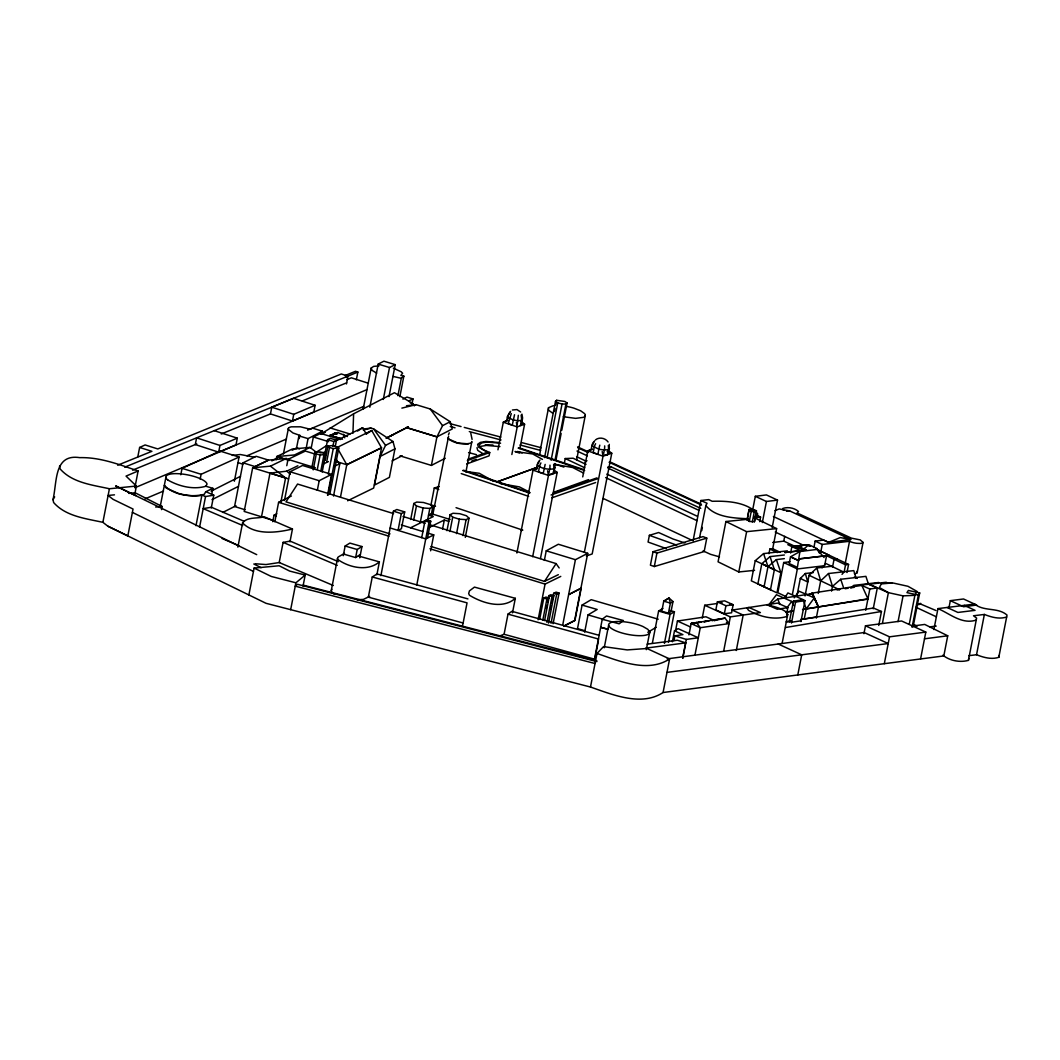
<?xml version="1.0" encoding="UTF-8"?>
<svg xmlns="http://www.w3.org/2000/svg" width="1060" height="1060" viewBox="0 0 1060 1060"><rect width="100%" height="100%" fill="white"/><g stroke="black" fill="none" stroke-linecap="round" stroke-linejoin="round"><path stroke-width="1.5" d="M462.412 625.758L463.167 623.148M553.439 405.635L548.537 407.689L548.497 410.141L552.485 413.042M539.765 455.098L540.719 447.611L521.6 442.563M754.455 521.719L756.442 510.761L754.256 509.741L749.089 509.449L747.128 519.519L749.274 521.427L754.455 521.719L756.442 510.761M352.94 433.262L353.616 413.811L394.439 392.717L413.122 403.754L414.314 405.887M604.703 454.952L607.38 454.714L608.519 453.335L609.288 444.352M521.441 424.305L522.593 417.945L521.944 414.115M799.916 551.531L797.398 567.365L789.21 563.549L790.508 556.831L799.916 551.531L817.287 549.398L824.071 557.547M942.896 655.199C949.72 660.804 959.976 662.699 968.442 660.367L968.774 658.419M968.442 660.367L976.604 618.126L973.517 615.767L984.369 614.442C991.299 617.158 999.315 619.477 1006.642 617L1007 615.065C997.804 606.982 984.144 611.819 974.644 604.094L937.954 608.599L933.887 629.56M968.774 655.689L976.538 654.736C983.468 657.452 991.484 659.77 998.812 657.293L999.169 655.371M911.679 626.168L924.717 624.433L947.733 635.788L943.811 655.941L663.07 692.511C641.486 706.768 612.68 694.724 590.486 687.026L266.047 603.312L107.828 526.184L102.886 522.328C85.847 518.539 65.786 516.405 53.636 502.533L53 499.658C57.227 481.677 53.782 453.68 79.739 457.642C100.051 457.112 119.21 464.532 138.118 470.984L135.004 486.977M102.886 522.328L109.418 488.753L136.395 486.05L134.845 494.053M137.8 456.86L139.629 447.466L145.101 444.948L157.794 448.936L341.307 373.981L347.971 376.115L346.448 383.945M160.245 506.388L165.89 477.371M161.504 509.621L162.114 506.468L135.097 492.767L128.75 493.403M180.796 474.774L182.042 468.321L220.056 451.07L239.07 457.046L234.366 481.227M200.168 479.133L201.108 474.297L239.07 457.046M195.981 525.694L201.93 495.073L205.547 496.544L213.762 495.152L211.258 508.058M199.571 527.231L205.547 496.544M218.665 452.169L219.963 445.452L237.294 438.164L235.996 444.882L218.665 452.169L195.292 444.564L196.603 437.846L219.963 445.452M211.602 494.768L212.861 488.315L205.878 486.249C193.291 489.945 179.047 486.368 167.864 480.034M288.89 460.504L286.293 458.476L268.538 460.106L256.136 456.29L243.045 462.849L234.552 506.508L245.085 509.767M243.045 462.849L255.062 466.572L268.538 460.106L252.664 467.778L244.184 511.437L273.97 520.645M237.877 547.132L242.568 522.951C247.377 516.525 257.262 518.896 264.139 516.776L292.454 529.019L289.95 541.912M271.771 407.199L270.472 413.917L292.454 421.032L313.813 412.022L315.125 405.304L293.554 398.295L271.771 407.199L293.752 414.314L315.125 405.304M261.515 516.79L269.995 473.131L286.73 471.183L297.86 465.764M248.875 594.938L254.108 568.081L279.151 565.762L289.618 571.062L305.187 575.077L303.041 586.14M276.117 459.815L276.74 456.582L292.282 449.029L310.037 447.4L316.529 452.448M283.391 454.077L288.413 428.293M272.764 521.679L274.01 515.24L276.819 513.848M292.454 421.032L293.752 414.314M274.818 521.785L278.608 502.321L291.394 496M286.77 465.684L287.989 459.364L305.36 451.07L316.026 454.342M280.873 502.215L285.59 477.954L270.433 466.148L252.664 467.778L285.59 477.954M284.438 500.545L290.043 471.766L302.564 465.473L331.555 474.376L327.514 495.166M296.416 448.751L298.92 435.859L299.861 435.382L299.238 438.601M338.312 561.641L290.096 541.103L283.099 542.389L279.191 562.529L333.33 585.504M306.168 448.287L308.049 438.628L322.452 431.195L321.816 434.414M311.15 448.327L313.363 436.985L320.65 433.434L340.512 439.516M311.998 466.877L314.793 452.488L320.292 451.931L324.042 453.07L325.592 454.462L322.174 472.044M313.203 469.858L316.317 453.879L314.793 452.488M317.311 469.408L320.107 455.018L325.592 454.462M290.665 609.672L295.899 582.801L305.187 575.077M320.769 471.223L323.883 455.243M317.324 490.303L319.192 480.71L331.555 474.376M325.142 452.368L327.619 439.635L330.296 438.31L336.484 440.218L335.252 446.591M325.155 460.438L327.951 446.048L333.502 445.492L338.802 448.022L329.779 494.397M326.692 461.842L329.488 447.452L327.951 446.048M332.919 446.339L333.847 441.556L336.484 440.218M328.295 474.164L333.264 448.579L338.802 448.022M328.03 495.166L337.04 448.791M333.529 496.04L339.823 463.697L335.305 460.027M356.345 379.798L357.856 372.047L355.484 371.292L345.109 375.531M340.512 496.954L346.779 464.717L337.756 448.777M363.183 409.133L371.172 368.045L373.637 366.402L379.003 365.859M334.695 594.302L332.204 592.646L331.263 590.566L337.531 558.328L338.166 557.017L344.513 553.346M369.821 407.212L378.208 364.083L383.906 361.195L395.234 364.64L389.02 396.586M343.268 555.705L345.149 546.033L349.88 543.091L361.95 546.549L359.751 557.838M383.296 399.461L389.51 367.515L395.234 364.64M343.572 554.088L355.643 557.56L357.207 549.491L361.95 546.549M393.008 441.53L385.562 445.372L380.05 456.529L374.498 485.069L389.391 477.384L394.943 448.844L393.008 441.53L373.597 428.902L370.96 428.094L363.235 429.088M397.911 395.698L401.29 378.314L403.847 376.154L400.865 375.439L402.601 373.239L401.236 371.808L393.339 368.178M399.858 396.692L403.847 376.154M372.259 576.984L368.337 597.138L463.127 623.015L467.049 602.862L372.259 576.984L377.042 573.963L467.95 598.9M376.883 574.772L379.387 561.88L358.333 555.957L360.387 554.605L355.643 557.56M411.863 404.682L412.976 398.918L406.934 397.089L402.906 399.117M380.884 575.699L393.419 511.185L396.851 509.502L404.695 511.914L401.435 528.702L398.043 530.398L401.303 513.61L404.695 511.914M410.71 519.48L413.824 503.487L416.752 502.056L423.496 502.493L430.121 504.533L432.772 506.998L431.208 515.001M413.639 520.341L416.434 505.951L413.824 503.487M420.29 522.381L423.086 507.992L429.83 508.429L432.772 506.998M400.07 455.88L431.393 465.406L436.945 436.866L442.563 425.656L450.208 421.708L452.249 428.969L436.945 436.866L406.351 427.551M421.721 537.658L424.981 520.871L426.743 519.996L430.757 521.228L427.498 538.016M427.657 519.625L429.83 508.429M439.277 486.54L434.269 488.011L431.009 504.798L435.514 506.283M416.779 585.027L429.008 522.103L430.757 521.228M432.705 514.961L448.605 436.349M430.651 550.803L433.752 534.902L427.564 533.008M442.576 528.98L444.325 520.023L448.777 521.401M446.975 530.676L450.089 514.683L453.004 513.265L459.788 513.702L466.413 515.743L469.037 518.207L465.3 537.394M449.904 531.537L452.7 517.148L450.089 514.683M465.923 471.952L471.846 441.517L471.369 442.947C463.631 445.107 453.653 443.583 447.651 438.085M456.555 533.591L459.351 519.201L466.095 519.639L469.037 518.207M462.995 535.631L466.095 519.639M500.572 443.239L487.004 442.046L481.836 442.908L479.451 444.643L480.008 447.134L483.585 449.891L489.733 452.501L489.084 455.853L466.692 463.949M497.948 449.824L503.315 422.198L507.78 420.065M506.627 420.793L507.7 415.705L510.589 411.346M507.899 418.369L508.376 415.851L507.356 417.004L513.265 420.025L517.956 420.727L521.441 420.436L522.421 419.27M517.214 424.503L518.327 415.295M511.848 454.515L517.214 426.889L516.379 422.436M520.46 425.471L521.626 419.098L521.149 415.056M519.864 448.592L524.594 424.212L521.109 421.324M516.896 553.002L533.008 470.136L537.46 468.268M499.644 635.987L504.083 634.277L507.992 614.137L511.861 611.315L599.245 635.351M536.506 468.732L537.248 464.942A8.877 8.387 -18.7 0 1 538.944 461.272M540.494 449.056L548.537 407.689M512.497 612.826L515.319 598.317L474.456 587.107L469.434 590.91L468.679 593.52L469.434 595.23C482.234 603.06 502.665 609.699 515.319 598.317M544.575 457.589L555.493 401.382L556.619 400.296L564.821 401.449L567.073 402.985L561.76 430.281M554.433 411.545L555.056 408.339M555.678 405.119L556.619 400.296M547.132 457.522L557.745 402.919L555.493 401.382M551.12 460.225L562.038 404.019L565.921 404.059L567.073 402.985M532.676 556.685L548.471 475.436L547.583 470.772M548.908 473.051L549.65 469.275A8.851 3.869 -87.4 0 0 549.981 465.128M554.99 460.265L565.921 404.059M556.142 459.192L561.137 433.5M553.837 472.561L554.817 467.526A8.864 8.387 -18.1 0 0 554.605 463.578M540.454 558.514L557.189 472.402L553.598 469.779M544.363 560.409L546.231 550.816L558.328 544.257L587.717 553.32L574.652 620.484L563.734 626.142M564.331 463.193L565.232 458.543L573.102 458.225L586.034 464.412M538.122 619.742L545.052 584.087L560.767 576.401M539.712 619.04L543.793 598.078L545.953 597.072L548.987 597.999L544.601 620.564M542.839 619.994L546.907 599.046L548.987 597.999M546.298 608.559L546.92 605.326M547.543 602.106L548.802 595.654L550.789 594.74L553.876 595.693L548.55 623.094M576.64 459.921L585.292 415.387M546.96 622.432L551.968 596.648L553.876 595.693M550.524 609.434L551.147 606.201M551.783 602.981L553.651 593.308L556.076 592.142L559.07 593.057L553.108 623.691M551.041 623.253L556.672 594.236L559.07 593.057M585.001 463.79L585.57 460.914L587.001 460.729M582.735 476.907L587.783 450.897L592.209 449.056M591.175 449.48L591.904 445.703A8.851 8.387 -18 0 1 593.6 442.033M562.674 625.254L575.421 559.693L587.717 553.32M593.03 444.325L591.904 445.703L598.874 449.228L597.893 454.263L593.176 452.62L594.157 447.585A8.891 6.015 -63.1 0 1 595.601 443.703M584.404 552.061L603.034 456.197L602.199 451.547M603.604 453.812L604.332 450.036A8.851 3.909 -87.4 0 0 604.677 445.889M607.38 454.714L608.361 449.678A8.851 7.566 71.7 0 0 608.268 445.571M658.22 619.186L591.188 599.682L582.086 605.088L577.514 628.593L585.054 630.793M584.683 632.144L588.035 614.906L597.164 609.474L582.086 605.088M594.422 659.545L602.252 619.239L606.532 615.979L623.399 620.537L619.146 623.81L602.252 619.239M598.41 640.637L594.806 659.24L504.083 634.277M590.486 687.026L597.005 653.45L603.538 646.613L627.202 649.913L646.944 648.495L669.602 658.936L663.07 692.511M604.24 647.779L608.625 625.215A20.935 5.976 11 0 1 620.392 621.531M684.866 542.972L672.954 538.983L658.631 532.531L649.369 535.34L648.071 542.058L666.369 548.616M653.026 551.73L650.416 565.165L654.312 566.543L704.171 551.558L706.781 538.122L702.992 536.612L653.026 551.73L656.922 553.108L706.781 538.122M654.312 566.543L656.922 553.108M646.322 649.674L649.767 631.945L647.766 629.295L643.009 626.539A21.067 6.015 11 0 0 620.325 621.518M652.35 643.261L658.618 611.024L662.964 608.413M668.423 613.17L670.384 603.1L669.019 598.012L663.759 601.166L661.798 611.236L668.423 613.17L671.02 611.646L672.981 601.577L669.019 598.012L663.759 601.166L670.384 603.1L672.981 601.577M664.421 643.38L670.053 614.363L674.438 611.766L668.489 642.386M672.371 641.777L674.505 630.806L678.069 628.646L698.315 637.789L686.284 639.418L674.875 635.854L673.961 640.558M675.564 630.581L677.419 621.041L705.973 616.788L714.771 620.776M693.068 540.812L700.899 500.519L708.729 499.604L712.188 501.287C727.558 500.824 746.412 501.99 757.635 513.649L757.489 515.611L753.66 517.823M699.573 537.778L705.841 505.541L707.06 503.275L700.899 500.519M701.733 530.676L702.356 527.443M682.627 658.22L686.284 639.418M682.759 658.353L685.767 642.863L677.366 640.24L647.157 644.149M688.934 634.9L691.16 623.492L725.08 618.152L729.028 623.598L700.262 627.719L691.133 623.585L694.326 623.121M694.962 655.027L700.262 627.719L696.288 622.26M702.223 618.165L704.728 605.273L717.514 603.458M748.002 519.267L725.901 521.52L718.071 561.827L738.793 571.963L754.574 570.346M724.351 613.78L725.914 605.724L733.149 604.743L731.585 612.799L724.351 613.78L715.844 609.911L717.408 601.855L724.656 600.861L733.149 604.743L730.009 604.16M747.141 520.407L749.089 509.449M738.793 571.963L746.624 531.669L776.622 528.609L772.554 549.557M723.741 650.787L730.34 616.893L760.404 612.574L749.009 607.499L732.182 610.083M749.274 521.427L751.235 511.357L749.102 510.337M752.481 510.907L755.316 496.318L766.42 494.927L777.51 500.108L772.157 527.668M752.322 521.971L754.283 511.9L756.416 511.649M759.676 521.652L760.563 517.081L757.715 515.756M736.289 650.509L743.179 615.052L731.771 609.898M762.326 522.567L766.42 501.486L777.51 500.108M787.355 550.856L763.571 553.611L755.237 560.7L751.328 580.84L776.967 592.845L780.875 572.692L776.384 559.614L784.36 558.646M770.063 556.606L761.822 563.708L757.9 583.861L770.474 589.784L774.383 569.644L770.063 556.606L784.374 554.99M768.964 553.704L769.865 549.053L772.7 548.749L780.107 552.247M764.074 586.816L767.983 566.663L763.571 553.611M772.674 542.534L783.777 541.117L784.705 536.347M790.044 561.76L783.698 562.515L777.828 592.739L786.017 596.608M790.628 553.042L791.873 546.589L804.381 545.118L797.65 545.94L806.262 549.994L784.797 552.551L800.525 550.657L787.792 544.681L806.262 549.994L791.873 546.589L807.137 544.813L810.118 546.218L807.137 544.813L797.65 545.94M786.586 614.084L787.845 607.632L777.55 603.1L766.976 604.717L777.311 609.248L787.845 607.632M782.108 643.447L787.739 614.429L785.765 611.766A21.081 6.029 11 0 0 766.274 604.836L746.836 607.817L748.559 610.348C759.728 616.748 773.986 620.259 786.573 616.575L787.739 614.429M792.403 594.395L797.345 568.955L824.11 565.775M789.342 622.114L793.41 601.166L802.87 599.668L805.017 600.622L800.949 621.584M791.489 623.042L795.556 602.093L805.017 600.622M797.001 595.495L800.313 578.442L805.348 573.5L813.298 572.585M813.908 547.477L815.14 541.117L823.607 540.057L828.549 542.362L850.716 539.527L789.647 510.893L779.193 508.946L774.966 510.668M805.043 595.945L809.058 575.275L816.836 567.975L831.702 566.265M804.249 618.987L806.21 608.917L814.292 597.88L799.081 591.215L794.231 597.827M820.705 552.392L822.255 544.442L849.537 541.276A7.791 2.226 11 0 0 856.732 543.303L860.296 543.449A8.135 2.332 11 0 0 863.065 542.415L860.296 539.924L851.432 538.149L797.04 512.934L798.524 511.529C794.629 507.939 787.885 506.667 782.889 508.442A8.255 2.358 11 0 0 783.751 510.337M797.796 674.955L801.704 654.815L778.199 644.016M818.227 593.454L820.692 580.814L816.836 567.975M824.68 565.364L826.562 555.705L845.535 564.808L848.57 564.463L846.993 572.519M816.279 618.139L818.452 606.996L812.715 593.56L777.722 599.085L769.388 604.889M832.497 567.325L834.061 559.269L836.976 558.925L848.57 564.463M831.543 591.135L832.471 586.352L828.536 573.526L853.777 570.611L856.135 578.336M845.204 563.536L849.537 541.276M844.29 571.247L845.535 564.808M854.426 573.672A8.135 2.332 11 0 0 857.182 572.639L863.065 542.415M865.715 610.268L869.836 589.055L877.309 587.876L873.228 608.837M863.94 633.708L865.477 625.811L901.583 620.975L925.804 632.091L920.583 658.949M878.74 625.44L881.456 611.487L873.387 608.029L800.578 619.557M882.437 623.267L888.386 592.646L879.429 587.558L881.469 583.583L891.99 583.106M884.305 663.692L889.525 636.822L925.804 632.091M898.058 621.65L903.067 595.866L914.886 595.336L916.94 591.361L907.956 586.286L893.275 583.053L881.469 583.583M909.255 624.34L914.886 595.336M912.077 627.321L918.344 595.084L919.696 592.898L908.38 590.46L906.962 592.646L918.344 595.084M913.124 626.751L919.696 592.898M948.832 608.4L950.33 600.662L963.527 598.98L976.671 605.035L963.553 606.744L950.33 600.662M976.538 654.736L984.369 614.442M998.812 657.293L1006.642 617M545.158 464.412L543.237 473.502L538.48 471.859L539.46 466.824A8.864 5.989 -63.2 0 1 540.918 462.942M514.537 414.725L512.285 425.06L508.257 423.642L511.278 413.585M448.459 434.772L449.228 432.825M508.72 414.566L509.833 412.287M593.375 443.053L594.607 440.814M331.263 590.566L331.899 589.254M205.892 486.249L207.031 484.102A20.948 5.989 11 0 0 185.447 474.483A20.895 5.976 11 0 0 167.864 480.034M205.454 492.158L204.328 494.304C191.211 497.537 173.986 495.325 164.326 485.427L166.261 488.077L178.014 493.298A20.869 5.962 11 0 0 200.234 495.616L201.93 495.073M53 499.658L54.656 496.875M784.533 598.158L787.911 592.938L803.109 599.642L806.21 608.917M431.009 546.483L544.509 581.397L556.102 563.602L429.777 524.726M786.732 608.096L791.714 601.444L776.45 594.713L768.937 604.677M554.817 467.526L552.724 473.939L550.021 474.191M609.5 448.3L608.361 449.678L604.332 450.036L598.874 449.228M920.279 603.908L936.006 610.533M822.083 567.868L825.872 563.496L843.906 572.161L842.011 574.348M809.058 575.275L820.692 580.814L828.536 573.526M820.692 580.814L832.458 586.392L840.726 579.264L865.901 576.362L868.471 584.179M776.384 559.614L767.983 566.663L755.237 560.7M802.87 549.716L808.913 544.747L816.796 548.431L819.406 553.055M850.663 587.863L853.803 585.372L878.819 582.483M669.602 658.936C648.018 673.193 619.212 661.135 597.005 653.45M595.455 439.913C599.231 436.733 605.366 437.979 608.082 441.98M320.981 433.938L353.616 413.811M379.387 561.88C367.701 571.883 348.873 567.564 337.544 559.296L337.531 558.328M369.635 596.383L363.355 599.417L357.18 599.721M316.595 452.037L326.665 445.518M357.578 431.036L362.692 427.723L366.323 434.189M366.627 433.832L371.755 430.532L381.494 447.77L346.779 464.717L335.901 461.378M808.064 595.455L811.854 593.176L861.82 585.385L867.941 598.82L802.526 609.513M647.806 632.29L656.206 627.295M271.824 460.861L277.64 457.827M292.202 450.235L296.575 447.956L299.609 448.87M580.92 588.247L568.624 594.62L581.198 588.26L574.931 620.497L563.761 626.142M380.05 456.529L394.943 448.844M431.393 465.406L445.306 458.238M321.273 434.322L325.354 432.228M386.078 438.297L408.179 426.955M392.054 460.928L402.137 455.747M390.729 435.912L392.942 434.785M386.608 437.873L408.193 426.889M211.099 491.151L240.501 476.311M211.973 499.671L238.46 486.368M222.772 512.43L236.009 505.779M433.752 534.902L425.749 538.891L390.159 527.973M410.551 527.787L433.249 516.604L428.531 515.147L431.46 513.716L450.142 519.493M428.73 527.694L444.325 520.023M212.861 488.315L205.892 491.721L213.762 495.152M310.037 447.4L294.508 454.952L276.74 456.582L289.274 460.464M335.185 441.159L362.692 427.723M337.027 447.479L371.755 430.532M334.046 466.506L339.823 463.697M346.779 464.717L381.56 447.757L373.663 488.064L347.627 500.77M342.499 439.198L329.965 435.382L337.782 432.493L347.389 436.548M544.509 581.397L558.328 574.679M270.433 466.148L286.293 458.476M408.815 400.905L412.976 398.918M322.624 464.333L328.415 461.564M138.118 470.984L126.034 476.099L136.395 486.05M134.858 487.772L367.038 389.576M145.246 498.783L163.465 491.085M246.927 455.787L286.385 439.092M307.625 430.108L363.779 406.364M346.925 379.652L351.363 377.81L368.403 383.243M346.077 376.909L357.856 372.047M124.682 467.182L347.971 376.115M132.553 470.163L196.789 443.954M221.262 433.977L270.194 414.023M302.312 400.918L346.66 382.832M117.673 465.208L151.898 451.322L139.629 447.466M512.391 409.995L516.962 409.571L520.645 412.009M522.567 530.093L521.255 530.583L522.646 530.106L456.052 507.674M340.737 438.535L329.965 435.382L337.782 432.493M468.003 459.245L487.388 452.223L478.378 447.028L477.636 444.339L480.312 442.404L485.917 441.45L499.379 442.55M471.833 460.981L476.298 459.364M553.439 492.383L588.525 479.65M467.354 460.583L489.733 452.501M507.74 420.608L503.315 422.198L517.214 426.889L524.594 424.212L521.507 423.178M551.081 494.98L597.853 478.63M551.982 497.789L595.64 482.538M537.367 468.613L533.008 470.136L548.471 475.436L557.189 472.402M553.466 493.072L597.005 477.875M592.129 449.427L587.783 450.897L603.034 456.197L611.766 453.229L592.182 553.969L586.365 555.943M232.259 455.389L240.368 454.515L254.758 457.284M976.273 620.06C962.043 624.79 950.078 613.753 937.954 608.599M363.302 430.042L370.96 428.094M401.873 408.113L415.997 404.668L430.227 408.988L450.208 421.708M719.819 619.411L711.856 620.537L725.08 618.152M916.675 604.24L920.729 603.378M292.454 529.019C276.647 532.783 255.089 535.512 242.568 522.951M279.721 562.476L266.02 564.556L255.301 563.761M481.187 446.273L486.354 445.412L499.909 446.604M785.553 627.507L881.456 611.487M786.546 621.783L789.501 621.306L791.635 622.246L801.108 620.776M837.095 589.996L839.785 589.559M785.95 612.124L792.933 611.01L786.599 612.017M867.875 599.139L803.321 609.367M786.215 621.836L790.972 621.081M801.36 619.451L816.491 617.079M845.125 588.724L848.066 588.26M851.021 587.81L854.029 587.346M674.875 635.854L682.918 634.635L674.505 630.806M697.506 622.657L700.7 622.193M708.663 621.027L703.88 621.73L708.676 621.001M691.16 623.492L700.713 622.127M667.191 658.87L864.165 632.529L888.214 643.539L666.992 672.371M645.673 648.15L685.767 642.863M924.492 638.809L947.733 635.788M786.467 511.291L789.647 510.893M918.371 604.452L920 604.253L917.258 604.611M607.976 467.182L611.024 466.811L700.753 508.376M929.965 626.857L936.205 626.089M608.122 467.155L611.024 466.811M755.74 517.651L760.563 517.081M319.961 452.885L325.698 452.223M826.562 555.705L799.306 558.872L829.212 555.334L817.432 549.716M406.483 405.742L415.997 404.668M114.467 494.834L108.107 495.457L113.049 499.326L133.043 509.038L127.823 535.909L107.828 526.184M155.661 507.038L162.114 506.468M748.174 518.737C733.917 518.128 715.434 517.399 705.841 505.541M691.133 623.585L694.433 623.585M468.454 443.875L457.708 442.987L448.168 438.853M485.255 444.802L492.966 445.014M252.664 467.778L255.924 467.95M329.965 435.382L333.052 435.806M465.91 471.488L479.319 473.303L493.019 480.949M553.916 464.267L572.718 467.526L583.596 473.104M500.558 483.625L519.36 486.884L528.874 491.774M751.235 511.357L754.283 511.9M722.125 602.716L717.408 601.855L725.914 605.724M109.418 488.753C92.379 484.963 72.319 482.817 60.155 468.944L59.532 466.069M563.337 416.726L575.62 418.356L583.292 417.388A19.027 5.432 11 0 0 584.563 413.599L580.655 410.79L573.818 408.113A19.252 5.499 11 0 0 565.695 406.245M903.067 595.866L888.386 592.646L868.856 584.245L860.866 585.001L869.836 589.055M392.942 376.393L401.29 378.314M719.475 556.858L710.531 554.327L703.098 550.908M557.745 402.919L562.038 404.019M303.226 585.146L596.846 660.764M295.899 582.801L271.267 576.454L254.108 568.081M596.859 661.612L297.476 584.298L295.236 586.167L595.058 663.52M449.904 423.616L461.047 426.57M464.24 427.405L500.876 437.091M450.275 426.557L455.031 427.816M469.302 431.592L501.022 439.966M520.049 445.001L540.666 450.447M468.56 452.58L476.483 454.674M608.334 629.375L600.689 627.308L608.255 629.349M507.992 614.137L598.715 639.087M345.149 546.033L357.207 549.491M670.132 610.507L674.438 611.766M588.035 614.906L603.763 619.477M658.618 611.024L670.053 614.363M329.488 447.452L333.264 448.579M298.92 435.859L308.049 438.628M316.317 453.879L320.107 455.018M378.208 364.083L389.51 367.515M410.26 402.88L413.122 403.754M546.231 550.816L575.421 559.693M274.01 515.24L276.289 515.928M406.364 427.511L436.945 436.866M330.124 427.922L350.025 434.004M322.452 431.195L312.567 428.16L310.288 429.26L300.47 426.809L291.248 426.835A14.747 4.213 11 0 0 288.307 429.326L292.944 432.957L299.861 435.382M335.198 461.14L337.663 461.895L336.113 459.139M313.363 436.985L328.666 441.662M287.989 459.364L315.377 467.791M416.434 505.951L423.086 507.992M452.7 517.148L459.351 519.201M290.043 471.766L319.192 480.71M393.419 511.185L401.303 513.61M424.981 520.871L429.008 522.103M393.565 513.596L297.555 484.049L285.975 501.857L390.014 533.869M403.012 516.498L425.047 523.282M401.303 524.938L422.927 531.577M278.608 502.321L388.967 536.188M429.962 548.762L545.052 584.087M553.651 593.308L556.672 594.236M543.793 598.078L546.907 599.046M844.436 537.579L850.716 539.527L840.288 537.579L828.549 542.362L773.403 516.511M327.619 439.635L333.847 441.556M276.74 456.582L283.325 458.622M269.995 473.131L288.505 478.855M548.802 595.654L551.968 596.648M182.042 468.321L201.108 474.297M214.239 430.651L237.294 438.164M434.269 488.011L438.787 489.495M518.923 447.744L583.954 469.673M518.154 448.089L584.656 470.507M517.505 451.441L522.143 453.004M554.618 463.962L563.893 467.089M463.538 470.216L530.185 492.688M462.624 470.494L529.324 492.993M461.233 473.595L528.675 496.358M519.665 453.124L515.027 451.547L532.663 453.945L542.468 459.417M238.288 462.663L242.846 464.227M607.168 451.639L611.766 453.229L608.202 450.606M649.369 535.34L676.823 545.171M283.099 542.389L337.252 565.351M242.714 525.508L203.189 508.628L211.417 507.25L244.012 521.242M222.07 538.506L238.791 545.648M877.309 587.876L868.856 584.245L886.147 582.284L888.28 583.278M484.182 454.475L477.729 450.381L476.974 447.704M793.41 601.166L795.556 602.093M677.419 621.041L690.484 626.95M704.728 605.273L730.34 616.893M726.392 622.405L729.028 623.598M865.477 625.811L889.525 636.822M964.295 605.392L975.041 610.348L957.909 612.442L947.15 607.486M577.766 447.744L588.207 452.58M609.089 462.253L701.548 505.09M576.998 451.043L587.359 455.84M577.607 446.896L588.048 451.732M610.401 462.094L701.349 504.242M607.937 468.056L698.924 510.363M755.316 496.318L766.42 501.486M815.14 541.117L822.255 544.442M606.823 474.098L697.387 516.299M832.458 586.392L839.467 589.665M770.567 567.868L774.436 569.684M775.258 532.041L803.573 545.317M783.777 541.117L795.689 546.708M915.933 607.247L936.391 616.827M912.792 624.101L917.125 626.129M765.439 565.47L780.875 572.692M854.294 577.064L857.262 578.455M867.61 583.318L870.565 584.709M565.232 458.543L584.696 467.725M605.658 477.609L696.99 520.672M783.698 562.515L797.345 568.955M603.233 498.465L691.571 540.11M816.081 549.04L836.976 558.925M576.587 456.661L585.57 460.914M761.822 563.708L774.383 569.644M769.865 549.053L777.351 552.605M800.313 578.442L807.76 581.993L805.348 573.5M135.653 495.603L115.659 485.891L256.719 554.645M132.394 512.404L253.446 571.433M755.886 518.472L776.622 528.609M725.901 521.52L746.624 531.669M253.79 563.986L261.104 567.683M376.658 373.133L372.126 370.391L371.172 368.045M286.73 471.183L290.36 474.138M537.248 464.942C541.541 468.904 548.1 469.593 553.691 468.904A8.877 7.592 71.4 0 0 553.598 464.797M430.227 408.988L442.563 425.656M373.597 428.902L385.562 445.372M556.102 563.602L559.163 567.948M791.714 601.444L793.688 605.525M811.854 593.176L818.452 606.996L814.292 597.88M856.626 571.446L857.182 572.639M777.722 599.085L780.001 604.452M470.799 433.249L472.084 439.397M343.493 434.255L344.752 437.833M840.726 579.264L843.349 587.081M649.767 631.945A20.935 5.976 11 0 1 638.054 635.655A21.067 6.015 11 0 1 622.286 633.072A20.935 5.976 11 0 1 608.652 625.241M538.387 463.565A8.891 7.592 71.6 0 1 539.951 460.053M598.847 449.268A8.877 1.312 -76.5 0 1 599.801 445.147M536.797 467.486L497.14 481.863L536.797 467.486M336.855 434.004L334.377 433.235L336.855 434.004M798.683 560.568L790.508 556.831L798.71 560.647"/></g></svg>
